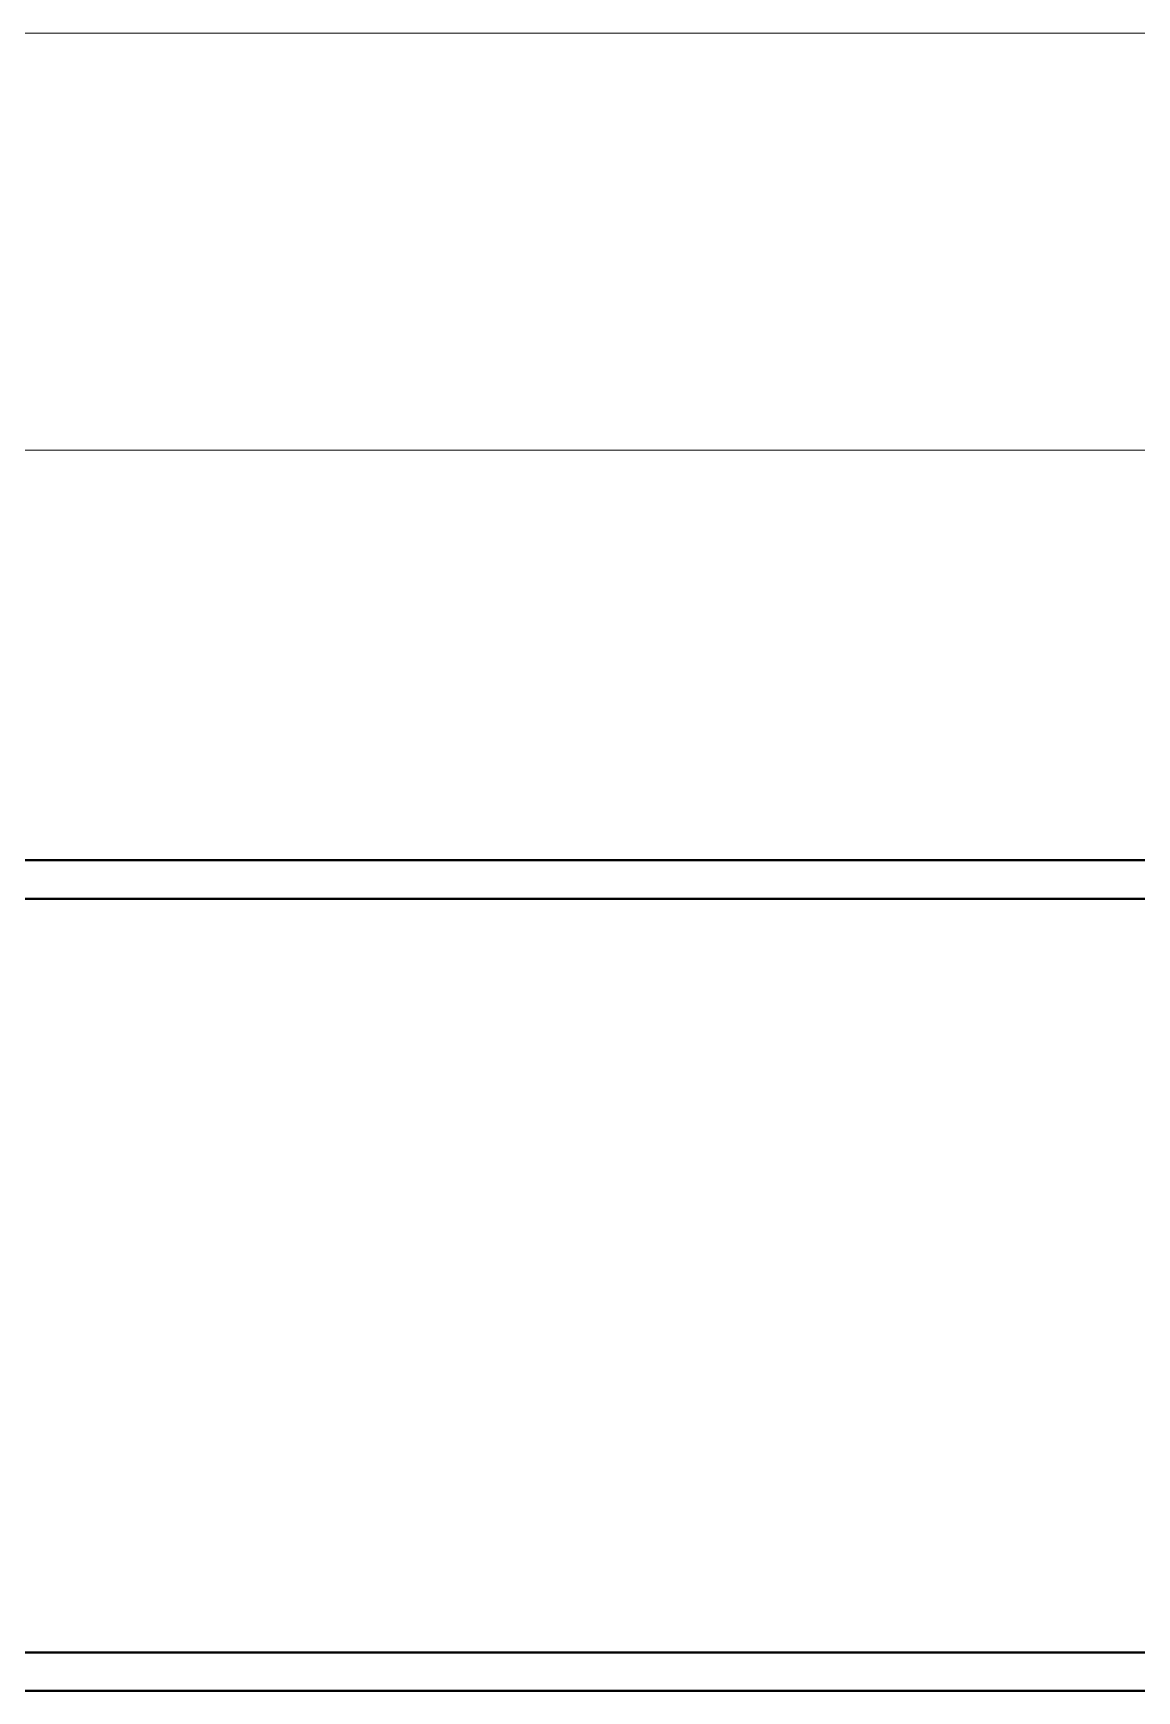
# Model space of a CAD drawing. Header units: millimetres. Extents: x 2 to 287, y 5 to 195.
# Drawn here: x 144.7 to 215.6, y 88.6 to 195 of the extents above; entities that cross this region are included whole.
import ezdxf

# ---------------------------------------------------------------- set-up
doc = ezdxf.new("R2010")
doc.units = ezdxf.units.MM
for name, color, linetype, lineweight in [('Cotation', 7, 'Continuous', 0), ('Feuille dessin', 5, 'Continuous', 0), ('Piece', 2, 'Continuous', 0)]:
    doc.layers.add(name, color=color, linetype=linetype, lineweight=lineweight)

# ---------------------------------------------------------------- blocks, each defined once
blk = doc.blocks.new('*A3')
at = {"layer": 'Piece', "color": 2, "linetype": 'Continuous', "lineweight": 40}
for p, q in [((233.314511, 141.884721), (139.657958, 141.884721)), ((139.657958, 139.418055), (233.314511, 139.418055)), ((233.314511, 91.018055), (139.657958, 91.018055)), ((233.314511, 88.551388), (139.657958, 88.551388))]:
    blk.add_line(p, q, dxfattribs=at)
blk = doc.blocks.new('*A4')
at = {"layer": 'Feuille dessin', "linetype": 'Continuous', "lineweight": 0}
blk.add_line((282, 195), (5, 195), dxfattribs=at)
blk = doc.blocks.new('*A22')
at = {"layer": 'Cotation', "linetype": 'Continuous', "lineweight": 0}
blk.add_line((42.57, 168.22), (236.65, 168.22), dxfattribs=at)

msp = doc.modelspace()

# ---------------------------------------------------------------- block references
at = {"lineweight": 0}
for name in ['*A4', '*A22', '*A3']:
    msp.add_blockref(name, (0, 0), dxfattribs=at)

doc.saveas('drawing.dxf')
